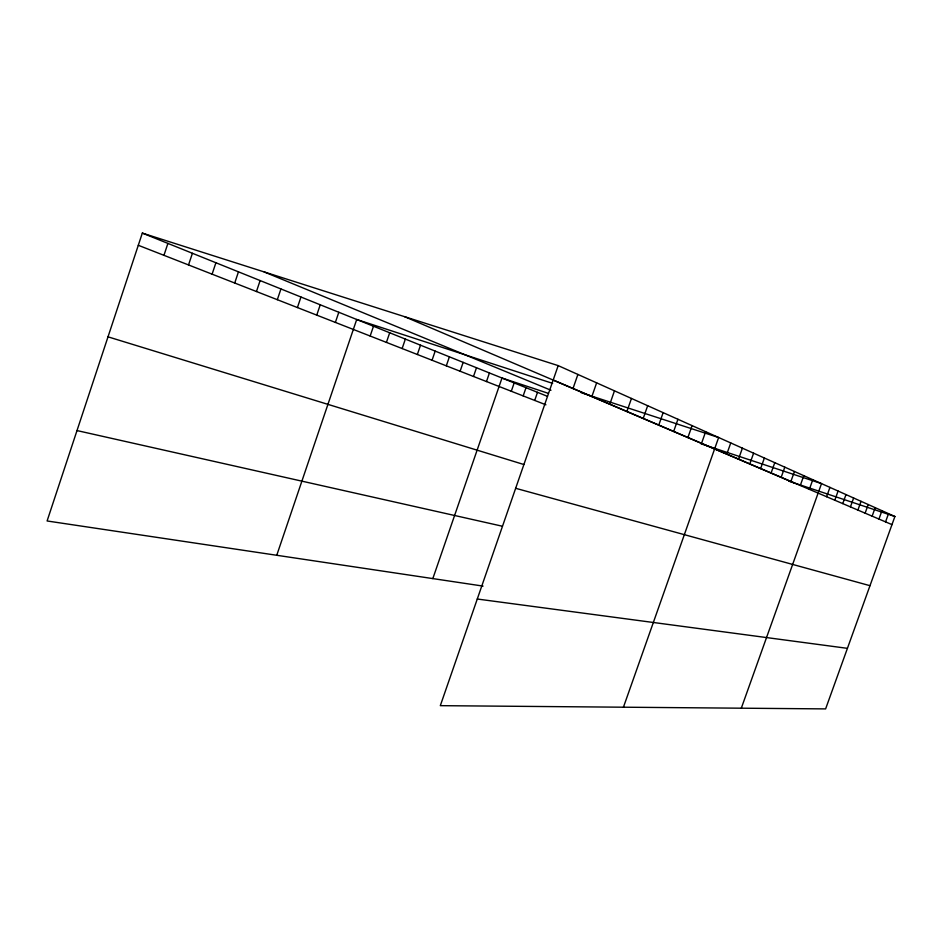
<?xml version="1.0" encoding="UTF-8"?>
<svg xmlns="http://www.w3.org/2000/svg" width="942" height="942" viewBox="0 0 942 942"><rect width="100%" height="100%" fill="white"/><g stroke="black" fill="none" stroke-linecap="round" stroke-linejoin="round"><path stroke-width="1.41" d="M558.182 365.614L440.314 705.664L825.616 708.902L894.9 516.499L558.182 365.614L142.324 233.098L47.1 520.973L483.069 586.101M163.955 255.317L167.9 243.413M188.53 264.938L192.415 253.28M212.103 274.169L215.906 262.747M234.723 283.024L238.456 271.838M256.448 291.525L260.122 280.563M277.325 299.697L280.94 288.947M297.413 307.551L300.957 297.024M316.748 315.123L320.245 304.784M335.376 322.411L338.814 312.273M276.748 555.285L356.712 319.491L552.636 383.382M370.159 336.035L373.491 326.238M386.42 342.393L389.694 332.773M402.14 348.54L405.354 339.085M417.341 354.498L420.521 345.196M432.048 360.256L435.18 351.107M446.308 365.826L449.393 356.83M460.108 371.23L463.158 362.376M473.496 376.47L476.499 367.745M486.472 381.557L489.428 372.961M432.825 578.6L501.992 378.025L548.385 393.356M511.294 391.271L514.179 382.935M523.163 395.911L526.013 387.704M534.703 400.432L537.505 392.331M573.019 388.493L577.893 374.445M591.87 396.535L596.639 382.841M609.815 404.189L614.467 390.836M626.901 411.489L631.458 398.454M643.209 418.448L647.672 405.719M658.776 425.089L663.144 412.643M673.66 431.448L677.934 419.272M687.907 437.524L692.087 425.619M701.543 443.341L705.652 431.695M623.439 707.195L718.64 437.524L581.096 392.661M726.8 454.126L730.757 442.94M738.516 459.119L742.39 448.157M749.785 463.935L753.6 453.184M760.641 468.563L764.374 458.012M771.086 473.025L774.771 462.675M781.177 477.323L784.792 467.161M790.891 481.48L794.447 471.495M800.288 485.483L803.785 475.675M809.355 489.357L812.793 479.713M741.307 708.196L821.506 483.611L701.025 443.8M826.605 496.717L829.937 487.391M834.8 500.214L838.086 491.041M842.749 503.605L845.987 494.585M850.438 506.89L853.629 498.012M857.903 510.069L861.035 501.332M865.133 513.154L868.218 504.547M872.139 516.157L875.189 507.667M878.945 519.054L881.959 510.705M885.562 521.88L888.518 513.649M477.276 599.018L847.423 648.343M77.009 430.576L502.416 526.237M515.651 488.297L869.984 585.688M108.012 336.836L523.811 464.5M788.949 481.185L894.9 516.499M138.297 245.285L545.913 404.813M142.324 233.098L547.443 396.335M264.149 271.92L550.976 390.247M553.189 380.026L891.98 524.623M404.601 316.677L794.259 482.952"/></g></svg>
